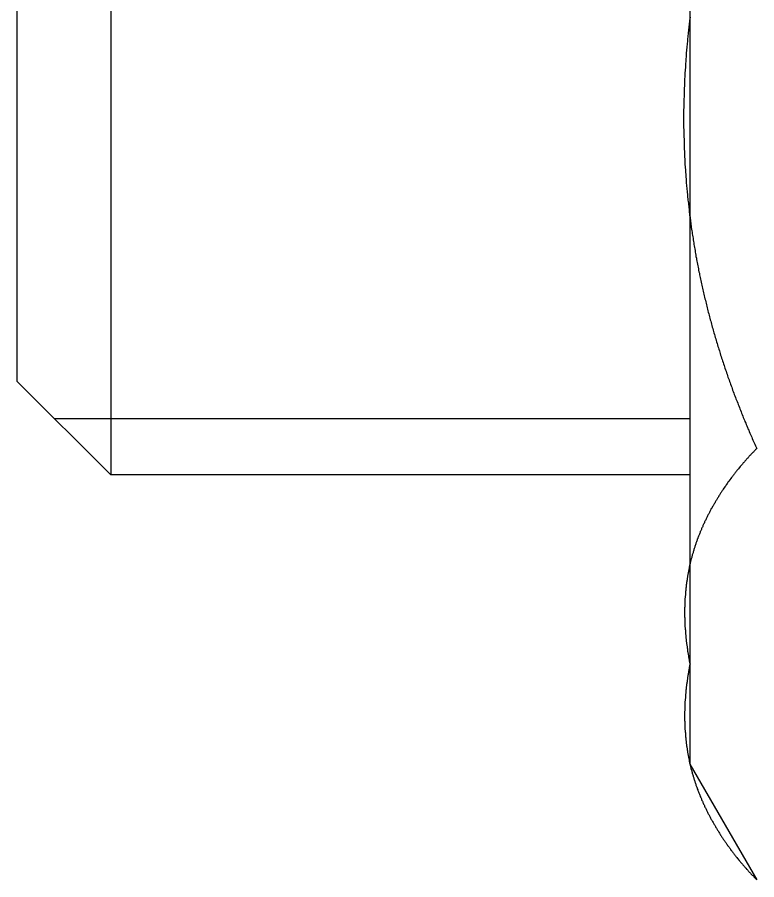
# Model space of a CAD drawing. Extents: x 69 to 234, y 65 to 130.
# Drawn here: x 98.262 to 102.219, y 106.99 to 111.609 of the extents above; entities that cross this region are included whole.
import ezdxf

# ---------------------------------------------------------------- set-up
doc = ezdxf.new("R2010")
doc.units = 0
doc.layers.get('0').update_dxf_attribs({"linetype": 'CONTINUOUS'})

msp = doc.modelspace()

# ---------------------------------------------------------------- linework, layer by layer
at = {"color": 7, "linetype": 'CONTINUOUS'}
for p, q in [((101.8618, 115.0726), (101.8618, 111.6085)), ((98.7618, 114.0585), (98.7618, 109.1585)), ((98.2618, 109.6585), (98.2618, 113.5585)), ((101.8618, 111.6085), (101.8618, 108.1444)), ((98.2618, 109.6585), (98.7618, 109.1585)), ((101.8618, 109.1585), (98.7618, 109.1585)), ((101.8618, 108.1444), (101.8618, 107.6085)), ((101.8618, 107.6085), (102.2191, 106.9897))]:
    msp.add_line(p, q, dxfattribs=at)
at = {"color": 3, "linetype": 'CONTINUOUS'}
msp.add_line((101.8618, 109.4585), (98.4618, 109.4585), dxfattribs=at)
at = {"color": 7}
for points in [[(101.862, 111.609, 0), (101.861, 111.6, 0), (101.86, 111.592, 0), (101.859, 111.584, 0), (101.858, 111.576, 0), (101.857, 111.568, 0), (101.856, 111.559, 0), (101.855, 111.551, 0), (101.854, 111.543, 0), (101.853, 111.535, 0), (101.852, 111.527, 0), (101.852, 111.518, 0), (101.851, 111.51, 0), (101.85, 111.502, 0), (101.849, 111.494, 0), (101.848, 111.486, 0), (101.848, 111.477, 0), (101.847, 111.469, 0), (101.846, 111.461, 0), (101.845, 111.453, 0), (101.845, 111.444, 0), (101.844, 111.436, 0), (101.843, 111.428, 0), (101.842, 111.42, 0), (101.842, 111.412, 0), (101.841, 111.403, 0), (101.841, 111.395, 0), (101.84, 111.387, 0), (101.839, 111.379, 0), (101.839, 111.37, 0), (101.838, 111.362, 0), (101.838, 111.354, 0), (101.837, 111.346, 0), (101.837, 111.338, 0), (101.836, 111.329, 0), (101.836, 111.321, 0), (101.835, 111.313, 0), (101.835, 111.305, 0), (101.834, 111.296, 0), (101.834, 111.288, 0), (101.833, 111.28, 0), (101.833, 111.272, 0), (101.833, 111.263, 0), (101.832, 111.255, 0), (101.832, 111.247, 0), (101.832, 111.239, 0), (101.831, 111.23, 0), (101.831, 111.222, 0), (101.831, 111.214, 0), (101.83, 111.206, 0), (101.83, 111.197, 0), (101.83, 111.189, 0), (101.83, 111.181, 0), (101.829, 111.173, 0), (101.829, 111.164, 0), (101.829, 111.156, 0), (101.829, 111.148, 0), (101.829, 111.14, 0), (101.829, 111.131, 0), (101.829, 111.123, 0), (101.828, 111.115, 0), (101.828, 111.107, 0), (101.828, 111.098, 0), (101.828, 111.09, 0), (101.828, 111.082, 0), (101.828, 111.074, 0), (101.828, 111.065, 0), (101.828, 111.057, 0), (101.828, 111.049, 0), (101.828, 111.041, 0), (101.828, 111.032, 0), (101.828, 111.024, 0), (101.828, 111.016, 0), (101.829, 111.008, 0), (101.829, 110.999, 0), (101.829, 110.991, 0), (101.829, 110.983, 0), (101.829, 110.975, 0), (101.829, 110.966, 0), (101.83, 110.958, 0), (101.83, 110.95, 0), (101.83, 110.942, 0), (101.83, 110.933, 0), (101.831, 110.925, 0), (101.831, 110.917, 0), (101.831, 110.909, 0), (101.831, 110.901, 0), (101.832, 110.892, 0), (101.832, 110.884, 0), (101.832, 110.876, 0), (101.833, 110.868, 0), (101.833, 110.859, 0), (101.834, 110.851, 0), (101.834, 110.843, 0), (101.835, 110.835, 0), (101.835, 110.826, 0), (101.835, 110.818, 0), (101.836, 110.81, 0), (101.836, 110.802, 0), (101.837, 110.793, 0), (101.838, 110.785, 0), (101.838, 110.777, 0), (101.839, 110.769, 0), (101.839, 110.76, 0), (101.84, 110.752, 0), (101.841, 110.744, 0), (101.841, 110.736, 0), (101.842, 110.728, 0), (101.842, 110.719, 0), (101.843, 110.711, 0), (101.844, 110.703, 0), (101.845, 110.695, 0), (101.845, 110.687, 0), (101.846, 110.678, 0), (101.847, 110.67, 0), (101.848, 110.662, 0), (101.848, 110.654, 0), (101.849, 110.645, 0), (101.85, 110.637, 0), (101.851, 110.629, 0), (101.852, 110.621, 0), (101.853, 110.613, 0), (101.854, 110.604, 0), (101.855, 110.596, 0), (101.856, 110.588, 0), (101.857, 110.58, 0), (101.857, 110.572, 0), (101.858, 110.563, 0), (101.859, 110.555, 0), (101.86, 110.547, 0), (101.862, 110.539, 0), (101.863, 110.531, 0), (101.864, 110.523, 0), (101.865, 110.514, 0), (101.866, 110.506, 0), (101.867, 110.498, 0), (101.868, 110.49, 0), (101.869, 110.482, 0), (101.87, 110.474, 0), (101.872, 110.465, 0), (101.873, 110.457, 0), (101.874, 110.449, 0), (101.875, 110.441, 0), (101.877, 110.433, 0), (101.878, 110.425, 0), (101.879, 110.416, 0), (101.88, 110.408, 0), (101.882, 110.4, 0), (101.883, 110.392, 0), (101.884, 110.384, 0), (101.886, 110.376, 0), (101.887, 110.368, 0), (101.889, 110.359, 0), (101.89, 110.351, 0), (101.891, 110.343, 0), (101.893, 110.335, 0), (101.894, 110.327, 0), (101.896, 110.319, 0), (101.897, 110.311, 0), (101.899, 110.303, 0), (101.9, 110.295, 0), (101.902, 110.286, 0), (101.904, 110.278, 0), (101.905, 110.27, 0), (101.907, 110.262, 0), (101.908, 110.254, 0), (101.91, 110.246, 0), (101.912, 110.238, 0), (101.913, 110.23, 0), (101.915, 110.222, 0), (101.917, 110.214, 0), (101.918, 110.206, 0), (101.92, 110.198, 0), (101.922, 110.189, 0), (101.924, 110.181, 0), (101.925, 110.173, 0), (101.927, 110.165, 0), (101.929, 110.157, 0), (101.931, 110.149, 0), (101.933, 110.141, 0), (101.934, 110.133, 0), (101.936, 110.125, 0), (101.938, 110.117, 0), (101.94, 110.109, 0), (101.942, 110.101, 0), (101.944, 110.093, 0), (101.946, 110.085, 0), (101.948, 110.077, 0), (101.95, 110.069, 0), (101.952, 110.061, 0), (101.954, 110.053, 0), (101.956, 110.045, 0), (101.958, 110.037, 0), (101.96, 110.029, 0), (101.962, 110.021, 0), (101.964, 110.013, 0), (101.966, 110.005, 0), (101.968, 109.997, 0), (101.97, 109.989, 0), (101.973, 109.981, 0), (101.975, 109.973, 0), (101.977, 109.965, 0), (101.979, 109.957, 0), (101.981, 109.949, 0), (101.984, 109.941, 0), (101.986, 109.933, 0), (101.988, 109.925, 0), (101.99, 109.918, 0), (101.993, 109.91, 0), (101.995, 109.902, 0), (101.997, 109.894, 0), (102, 109.886, 0), (102.002, 109.878, 0), (102.004, 109.87, 0), (102.007, 109.862, 0), (102.009, 109.854, 0), (102.011, 109.846, 0), (102.014, 109.838, 0), (102.016, 109.831, 0), (102.019, 109.823, 0), (102.021, 109.815, 0), (102.024, 109.807, 0), (102.026, 109.799, 0), (102.029, 109.791, 0), (102.031, 109.783, 0), (102.034, 109.776, 0), (102.036, 109.768, 0), (102.039, 109.76, 0), (102.041, 109.752, 0), (102.044, 109.744, 0), (102.047, 109.736, 0), (102.049, 109.729, 0), (102.052, 109.721, 0), (102.055, 109.713, 0), (102.057, 109.705, 0), (102.06, 109.697, 0), (102.063, 109.689, 0), (102.065, 109.682, 0), (102.068, 109.674, 0), (102.071, 109.666, 0), (102.074, 109.658, 0), (102.076, 109.651, 0), (102.079, 109.643, 0), (102.082, 109.635, 0), (102.085, 109.627, 0), (102.087, 109.62, 0), (102.09, 109.612, 0), (102.093, 109.604, 0), (102.096, 109.596, 0), (102.099, 109.589, 0), (102.102, 109.581, 0), (102.105, 109.573, 0), (102.108, 109.565, 0), (102.111, 109.558, 0), (102.114, 109.55, 0), (102.117, 109.542, 0), (102.12, 109.535, 0), (102.123, 109.527, 0), (102.126, 109.519, 0), (102.129, 109.512, 0), (102.132, 109.504, 0), (102.135, 109.496, 0), (102.138, 109.489, 0), (102.141, 109.481, 0), (102.144, 109.473, 0), (102.147, 109.466, 0), (102.15, 109.458, 0), (102.153, 109.45, 0), (102.156, 109.443, 0), (102.16, 109.435, 0), (102.163, 109.428, 0), (102.166, 109.42, 0), (102.169, 109.412, 0), (102.172, 109.405, 0), (102.176, 109.397, 0), (102.179, 109.39, 0), (102.182, 109.382, 0), (102.185, 109.374, 0), (102.189, 109.367, 0), (102.192, 109.359, 0), (102.195, 109.352, 0), (102.199, 109.344, 0), (102.202, 109.337, 0), (102.205, 109.329, 0), (102.209, 109.322, 0), (102.212, 109.314, 0), (102.216, 109.307, 0), (102.219, 109.299, 0)], [(102.219, 109.299, 0), (102.216, 109.296, 0), (102.213, 109.293, 0), (102.21, 109.29, 0), (102.207, 109.287, 0), (102.204, 109.283, 0), (102.201, 109.28, 0), (102.198, 109.277, 0), (102.195, 109.274, 0), (102.191, 109.271, 0), (102.188, 109.267, 0), (102.185, 109.264, 0), (102.182, 109.261, 0), (102.179, 109.258, 0), (102.177, 109.255, 0), (102.174, 109.251, 0), (102.171, 109.248, 0), (102.168, 109.245, 0), (102.165, 109.242, 0), (102.162, 109.238, 0), (102.159, 109.235, 0), (102.156, 109.232, 0), (102.153, 109.228, 0), (102.15, 109.225, 0), (102.147, 109.222, 0), (102.144, 109.218, 0), (102.142, 109.215, 0), (102.139, 109.212, 0), (102.136, 109.208, 0), (102.133, 109.205, 0), (102.13, 109.202, 0), (102.127, 109.198, 0), (102.125, 109.195, 0), (102.122, 109.191, 0), (102.119, 109.188, 0), (102.116, 109.185, 0), (102.113, 109.181, 0), (102.111, 109.178, 0), (102.108, 109.174, 0), (102.105, 109.171, 0), (102.102, 109.167, 0), (102.1, 109.164, 0), (102.097, 109.16, 0), (102.094, 109.157, 0), (102.092, 109.153, 0), (102.089, 109.15, 0), (102.086, 109.146, 0), (102.084, 109.143, 0), (102.081, 109.139, 0), (102.078, 109.136, 0), (102.076, 109.132, 0), (102.073, 109.129, 0), (102.071, 109.125, 0), (102.068, 109.122, 0), (102.065, 109.118, 0), (102.063, 109.114, 0), (102.06, 109.111, 0), (102.058, 109.107, 0), (102.055, 109.104, 0), (102.053, 109.1, 0), (102.05, 109.096, 0), (102.048, 109.093, 0), (102.045, 109.089, 0), (102.043, 109.086, 0), (102.04, 109.082, 0), (102.038, 109.078, 0), (102.036, 109.075, 0), (102.033, 109.071, 0), (102.031, 109.067, 0), (102.028, 109.064, 0), (102.026, 109.06, 0), (102.024, 109.056, 0), (102.021, 109.052, 0), (102.019, 109.049, 0), (102.016, 109.045, 0), (102.014, 109.041, 0), (102.012, 109.037, 0), (102.009, 109.034, 0), (102.007, 109.03, 0), (102.005, 109.026, 0), (102.003, 109.022, 0), (102, 109.019, 0), (101.998, 109.015, 0), (101.996, 109.011, 0), (101.994, 109.007, 0), (101.991, 109.003, 0), (101.989, 109, 0), (101.987, 108.996, 0), (101.985, 108.992, 0), (101.983, 108.988, 0), (101.981, 108.984, 0), (101.979, 108.98, 0), (101.976, 108.977, 0), (101.974, 108.973, 0), (101.972, 108.969, 0), (101.97, 108.965, 0), (101.968, 108.961, 0), (101.966, 108.957, 0), (101.964, 108.953, 0), (101.962, 108.949, 0), (101.96, 108.945, 0), (101.958, 108.942, 0), (101.956, 108.938, 0), (101.954, 108.934, 0), (101.952, 108.93, 0), (101.95, 108.926, 0), (101.948, 108.922, 0), (101.946, 108.918, 0), (101.944, 108.914, 0), (101.942, 108.91, 0), (101.94, 108.906, 0), (101.939, 108.902, 0), (101.937, 108.898, 0), (101.935, 108.894, 0), (101.933, 108.89, 0), (101.931, 108.886, 0), (101.93, 108.882, 0), (101.928, 108.878, 0), (101.926, 108.874, 0), (101.924, 108.87, 0), (101.923, 108.866, 0), (101.921, 108.862, 0), (101.919, 108.858, 0), (101.917, 108.854, 0), (101.916, 108.849, 0), (101.914, 108.845, 0), (101.912, 108.841, 0), (101.911, 108.837, 0), (101.909, 108.833, 0), (101.908, 108.829, 0), (101.906, 108.825, 0), (101.904, 108.821, 0), (101.903, 108.817, 0), (101.901, 108.813, 0), (101.9, 108.808, 0), (101.898, 108.804, 0), (101.897, 108.8, 0), (101.895, 108.796, 0), (101.894, 108.792, 0), (101.893, 108.788, 0), (101.891, 108.783, 0), (101.89, 108.779, 0), (101.888, 108.775, 0), (101.887, 108.771, 0), (101.886, 108.767, 0), (101.884, 108.763, 0), (101.883, 108.758, 0), (101.882, 108.754, 0), (101.88, 108.75, 0), (101.879, 108.746, 0), (101.878, 108.741, 0), (101.877, 108.737, 0), (101.875, 108.733, 0), (101.874, 108.729, 0), (101.873, 108.725, 0), (101.872, 108.72, 0), (101.871, 108.716, 0), (101.87, 108.712, 0), (101.869, 108.708, 0), (101.867, 108.703, 0), (101.866, 108.699, 0), (101.865, 108.695, 0), (101.864, 108.69, 0), (101.863, 108.686, 0), (101.862, 108.682, 0), (101.861, 108.678, 0), (101.86, 108.673, 0), (101.859, 108.669, 0), (101.858, 108.665, 0), (101.858, 108.66, 0), (101.857, 108.656, 0), (101.856, 108.652, 0), (101.855, 108.647, 0), (101.854, 108.643, 0), (101.853, 108.639, 0), (101.852, 108.634, 0), (101.852, 108.63, 0), (101.851, 108.626, 0), (101.85, 108.621, 0), (101.849, 108.617, 0), (101.849, 108.613, 0), (101.848, 108.608, 0), (101.847, 108.604, 0), (101.846, 108.6, 0), (101.846, 108.595, 0), (101.845, 108.591, 0), (101.845, 108.587, 0), (101.844, 108.582, 0), (101.843, 108.578, 0), (101.843, 108.574, 0), (101.842, 108.569, 0), (101.842, 108.565, 0), (101.841, 108.56, 0), (101.841, 108.556, 0), (101.84, 108.552, 0), (101.84, 108.547, 0), (101.839, 108.543, 0), (101.839, 108.539, 0), (101.838, 108.534, 0), (101.838, 108.53, 0), (101.838, 108.525, 0), (101.837, 108.521, 0), (101.837, 108.517, 0), (101.837, 108.512, 0), (101.836, 108.508, 0), (101.836, 108.503, 0), (101.836, 108.499, 0), (101.835, 108.495, 0), (101.835, 108.49, 0), (101.835, 108.486, 0), (101.835, 108.481, 0), (101.834, 108.477, 0), (101.834, 108.473, 0), (101.834, 108.468, 0), (101.834, 108.464, 0), (101.834, 108.459, 0), (101.834, 108.455, 0), (101.834, 108.451, 0), (101.833, 108.446, 0), (101.833, 108.442, 0), (101.833, 108.437, 0), (101.833, 108.433, 0), (101.833, 108.429, 0), (101.833, 108.424, 0), (101.833, 108.42, 0), (101.833, 108.415, 0), (101.833, 108.411, 0), (101.833, 108.407, 0), (101.833, 108.402, 0), (101.833, 108.398, 0), (101.834, 108.393, 0), (101.834, 108.389, 0), (101.834, 108.385, 0), (101.834, 108.38, 0), (101.834, 108.376, 0), (101.834, 108.371, 0), (101.834, 108.367, 0), (101.835, 108.363, 0), (101.835, 108.358, 0), (101.835, 108.354, 0), (101.835, 108.349, 0), (101.835, 108.345, 0), (101.836, 108.341, 0), (101.836, 108.336, 0), (101.836, 108.332, 0), (101.837, 108.327, 0), (101.837, 108.323, 0), (101.837, 108.319, 0), (101.838, 108.314, 0), (101.838, 108.31, 0), (101.838, 108.305, 0), (101.839, 108.301, 0), (101.839, 108.297, 0), (101.84, 108.292, 0), (101.84, 108.288, 0), (101.84, 108.284, 0), (101.841, 108.279, 0), (101.841, 108.275, 0), (101.842, 108.27, 0), (101.842, 108.266, 0), (101.843, 108.262, 0), (101.843, 108.257, 0), (101.844, 108.253, 0), (101.845, 108.249, 0), (101.845, 108.244, 0), (101.846, 108.24, 0), (101.846, 108.235, 0), (101.847, 108.231, 0), (101.848, 108.227, 0), (101.848, 108.222, 0), (101.849, 108.218, 0), (101.849, 108.214, 0), (101.85, 108.209, 0), (101.851, 108.205, 0), (101.852, 108.201, 0), (101.852, 108.196, 0), (101.853, 108.192, 0), (101.854, 108.188, 0), (101.854, 108.183, 0), (101.855, 108.179, 0), (101.856, 108.175, 0), (101.857, 108.17, 0), (101.858, 108.166, 0), (101.858, 108.162, 0), (101.859, 108.157, 0), (101.86, 108.153, 0), (101.861, 108.149, 0), (101.862, 108.144, 0)], [(101.862, 108.144, 0), (101.861, 108.14, 0), (101.86, 108.136, 0), (101.859, 108.131, 0), (101.858, 108.127, 0), (101.858, 108.123, 0), (101.857, 108.119, 0), (101.856, 108.114, 0), (101.855, 108.11, 0), (101.854, 108.106, 0), (101.854, 108.101, 0), (101.853, 108.097, 0), (101.852, 108.093, 0), (101.852, 108.088, 0), (101.851, 108.084, 0), (101.85, 108.079, 0), (101.849, 108.075, 0), (101.849, 108.071, 0), (101.848, 108.066, 0), (101.848, 108.062, 0), (101.847, 108.058, 0), (101.846, 108.053, 0), (101.846, 108.049, 0), (101.845, 108.045, 0), (101.845, 108.04, 0), (101.844, 108.036, 0), (101.843, 108.032, 0), (101.843, 108.027, 0), (101.842, 108.023, 0), (101.842, 108.018, 0), (101.841, 108.014, 0), (101.841, 108.01, 0), (101.84, 108.005, 0), (101.84, 108.001, 0), (101.84, 107.997, 0), (101.839, 107.992, 0), (101.839, 107.988, 0), (101.838, 107.983, 0), (101.838, 107.979, 0), (101.838, 107.975, 0), (101.837, 107.97, 0), (101.837, 107.966, 0), (101.837, 107.961, 0), (101.836, 107.957, 0), (101.836, 107.953, 0), (101.836, 107.948, 0), (101.835, 107.944, 0), (101.835, 107.939, 0), (101.835, 107.935, 0), (101.835, 107.931, 0), (101.835, 107.926, 0), (101.834, 107.922, 0), (101.834, 107.917, 0), (101.834, 107.913, 0), (101.834, 107.909, 0), (101.834, 107.904, 0), (101.834, 107.9, 0), (101.834, 107.895, 0), (101.833, 107.891, 0), (101.833, 107.887, 0), (101.833, 107.882, 0), (101.833, 107.878, 0), (101.833, 107.873, 0), (101.833, 107.869, 0), (101.833, 107.865, 0), (101.833, 107.86, 0), (101.833, 107.856, 0), (101.833, 107.851, 0), (101.833, 107.847, 0), (101.833, 107.843, 0), (101.834, 107.838, 0), (101.834, 107.834, 0), (101.834, 107.829, 0), (101.834, 107.825, 0), (101.834, 107.821, 0), (101.834, 107.816, 0), (101.834, 107.812, 0), (101.835, 107.807, 0), (101.835, 107.803, 0), (101.835, 107.799, 0), (101.835, 107.794, 0), (101.836, 107.79, 0), (101.836, 107.785, 0), (101.836, 107.781, 0), (101.837, 107.777, 0), (101.837, 107.772, 0), (101.837, 107.768, 0), (101.838, 107.763, 0), (101.838, 107.759, 0), (101.838, 107.755, 0), (101.839, 107.75, 0), (101.839, 107.746, 0), (101.84, 107.742, 0), (101.84, 107.737, 0), (101.841, 107.733, 0), (101.841, 107.728, 0), (101.842, 107.724, 0), (101.842, 107.72, 0), (101.843, 107.715, 0), (101.843, 107.711, 0), (101.844, 107.707, 0), (101.845, 107.702, 0), (101.845, 107.698, 0), (101.846, 107.694, 0), (101.846, 107.689, 0), (101.847, 107.685, 0), (101.848, 107.68, 0), (101.849, 107.676, 0), (101.849, 107.672, 0), (101.85, 107.667, 0), (101.851, 107.663, 0), (101.852, 107.659, 0), (101.852, 107.654, 0), (101.853, 107.65, 0), (101.854, 107.646, 0), (101.855, 107.641, 0), (101.856, 107.637, 0), (101.857, 107.633, 0), (101.858, 107.628, 0), (101.858, 107.624, 0), (101.859, 107.62, 0), (101.86, 107.616, 0), (101.861, 107.611, 0), (101.862, 107.607, 0), (101.863, 107.603, 0), (101.864, 107.598, 0), (101.865, 107.594, 0), (101.866, 107.59, 0), (101.867, 107.586, 0), (101.869, 107.581, 0), (101.87, 107.577, 0), (101.871, 107.573, 0), (101.872, 107.569, 0), (101.873, 107.564, 0), (101.874, 107.56, 0), (101.875, 107.556, 0), (101.877, 107.552, 0), (101.878, 107.547, 0), (101.879, 107.543, 0), (101.88, 107.539, 0), (101.882, 107.535, 0), (101.883, 107.53, 0), (101.884, 107.526, 0), (101.886, 107.522, 0), (101.887, 107.518, 0), (101.888, 107.514, 0), (101.89, 107.51, 0), (101.891, 107.505, 0), (101.893, 107.501, 0), (101.894, 107.497, 0), (101.895, 107.493, 0), (101.897, 107.489, 0), (101.898, 107.485, 0), (101.9, 107.48, 0), (101.901, 107.476, 0), (101.903, 107.472, 0), (101.904, 107.468, 0), (101.906, 107.464, 0), (101.908, 107.46, 0), (101.909, 107.456, 0), (101.911, 107.452, 0), (101.912, 107.448, 0), (101.914, 107.443, 0), (101.916, 107.439, 0), (101.917, 107.435, 0), (101.919, 107.431, 0), (101.921, 107.427, 0), (101.923, 107.423, 0), (101.924, 107.419, 0), (101.926, 107.415, 0), (101.928, 107.411, 0), (101.93, 107.407, 0), (101.931, 107.403, 0), (101.933, 107.399, 0), (101.935, 107.395, 0), (101.937, 107.391, 0), (101.939, 107.387, 0), (101.94, 107.383, 0), (101.942, 107.379, 0), (101.944, 107.375, 0), (101.946, 107.371, 0), (101.948, 107.367, 0), (101.95, 107.363, 0), (101.952, 107.359, 0), (101.954, 107.355, 0), (101.956, 107.351, 0), (101.958, 107.347, 0), (101.96, 107.343, 0), (101.962, 107.339, 0), (101.964, 107.336, 0), (101.966, 107.332, 0), (101.968, 107.328, 0), (101.97, 107.324, 0), (101.972, 107.32, 0), (101.974, 107.316, 0), (101.976, 107.312, 0), (101.979, 107.308, 0), (101.981, 107.305, 0), (101.983, 107.301, 0), (101.985, 107.297, 0), (101.987, 107.293, 0), (101.989, 107.289, 0), (101.991, 107.285, 0), (101.994, 107.282, 0), (101.996, 107.278, 0), (101.998, 107.274, 0), (102, 107.27, 0), (102.003, 107.266, 0), (102.005, 107.263, 0), (102.007, 107.259, 0), (102.009, 107.255, 0), (102.012, 107.251, 0), (102.014, 107.248, 0), (102.016, 107.244, 0), (102.019, 107.24, 0), (102.021, 107.236, 0), (102.024, 107.233, 0), (102.026, 107.229, 0), (102.028, 107.225, 0), (102.031, 107.222, 0), (102.033, 107.218, 0), (102.036, 107.214, 0), (102.038, 107.211, 0), (102.04, 107.207, 0), (102.043, 107.203, 0), (102.045, 107.2, 0), (102.048, 107.196, 0), (102.05, 107.192, 0), (102.053, 107.189, 0), (102.055, 107.185, 0), (102.058, 107.182, 0), (102.06, 107.178, 0), (102.063, 107.174, 0), (102.065, 107.171, 0), (102.068, 107.167, 0), (102.071, 107.164, 0), (102.073, 107.16, 0), (102.076, 107.157, 0), (102.078, 107.153, 0), (102.081, 107.149, 0), (102.084, 107.146, 0), (102.086, 107.142, 0), (102.089, 107.139, 0), (102.092, 107.135, 0), (102.094, 107.132, 0), (102.097, 107.128, 0), (102.1, 107.125, 0), (102.102, 107.122, 0), (102.105, 107.118, 0), (102.108, 107.115, 0), (102.111, 107.111, 0), (102.113, 107.108, 0), (102.116, 107.104, 0), (102.119, 107.101, 0), (102.122, 107.097, 0), (102.125, 107.094, 0), (102.127, 107.091, 0), (102.13, 107.087, 0), (102.133, 107.084, 0), (102.136, 107.081, 0), (102.139, 107.077, 0), (102.142, 107.074, 0), (102.144, 107.07, 0), (102.147, 107.067, 0), (102.15, 107.064, 0), (102.153, 107.06, 0), (102.156, 107.057, 0), (102.159, 107.054, 0), (102.162, 107.051, 0), (102.165, 107.047, 0), (102.168, 107.044, 0), (102.171, 107.041, 0), (102.174, 107.037, 0), (102.177, 107.034, 0), (102.179, 107.031, 0), (102.182, 107.028, 0), (102.185, 107.025, 0), (102.188, 107.021, 0), (102.191, 107.018, 0), (102.195, 107.015, 0), (102.198, 107.012, 0), (102.201, 107.009, 0), (102.204, 107.005, 0), (102.207, 107.002, 0), (102.21, 106.999, 0), (102.213, 106.996, 0), (102.216, 106.993, 0), (102.219, 106.99, 0)]]:
    msp.add_polyline3d(points, dxfattribs=at)

doc.saveas('drawing.dxf')
